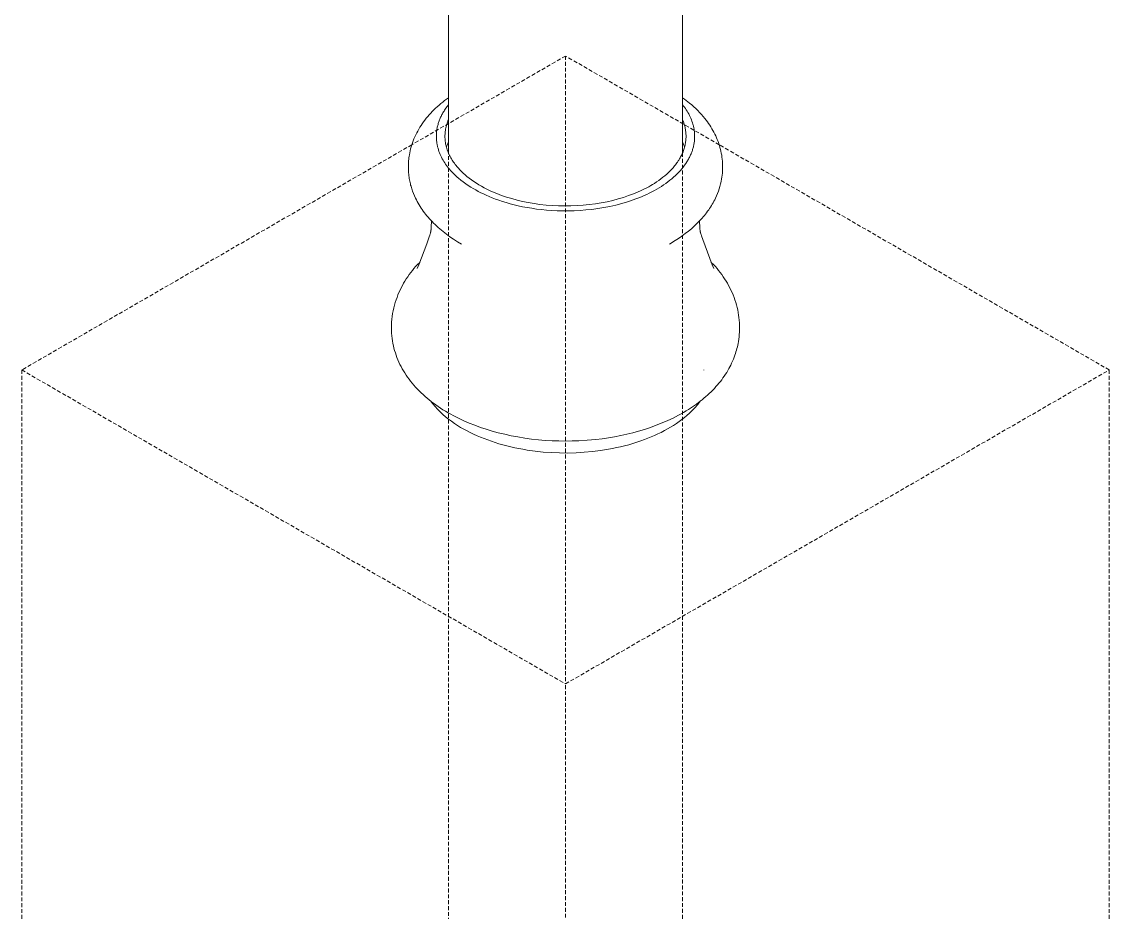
# Model space of a CAD drawing. Header units: millimetres. Extents: x -124 to 15640, y 659 to 4121.
# Drawn here: x 15286.4 to 15639.9, y 2265.9 to 2555.3 of the extents above; entities that cross this region are included whole.
import ezdxf

# ---------------------------------------------------------------- set-up
doc = ezdxf.new("R2010")
doc.units = ezdxf.units.MM
doc.linetypes.add('HIDDEN', pattern=[1.905, 1.27, -0.635])
doc.layers.add('ZANO_R', color=7, linetype='Continuous', lineweight=0)
doc.layers.add('ZANO_R_przerywana', color=7, linetype='HIDDEN', lineweight=0)

msp = doc.modelspace()

# ---------------------------------------------------------------- linework, layer by layer
at = {"layer": 'ZANO_R'}
for p, q in [((15425.1, 2512.68), (15425.1, 2743)), ((15501.2, 2743), (15501.2, 2512.68)), ((15421.47, 2527.73), (15422.05, 2528.24)), ((15422.05, 2528.24), (15422.64, 2528.73)), ((15422.64, 2528.73), (15423.24, 2529.22)), ((15423.24, 2529.22), (15423.85, 2529.7)), ((15423.85, 2529.7), (15424.47, 2530.16)), ((15424.47, 2530.16), (15425.1, 2530.61)), ((15424.65, 2527.77), (15425.1, 2528.34)), ((15501.2, 2530.61), (15501.79, 2530.19)), ((15501.2, 2528.34), (15501.51, 2527.94)), ((15501.51, 2527.94), (15501.82, 2527.53)), ((15501.79, 2530.19), (15502.36, 2529.76)), ((15502.36, 2529.76), (15502.93, 2529.32)), ((15502.93, 2529.32), (15503.48, 2528.88)), ((15503.48, 2528.88), (15504.17, 2528.3)), ((15504.17, 2528.3), (15504.84, 2527.71)), ((15417.89, 2523.96), (15418.36, 2524.53)), ((15418.36, 2524.53), (15418.84, 2525.08)), ((15418.84, 2525.08), (15419.33, 2525.62)), ((15419.33, 2525.62), (15419.83, 2526.15)), ((15419.83, 2526.15), (15420.35, 2526.67)), ((15420.35, 2526.67), (15420.91, 2527.2)), ((15420.91, 2527.2), (15421.47, 2527.73)), ((15422.56, 2524.29), (15422.69, 2524.58)), ((15422.69, 2524.58), (15422.84, 2524.87)), ((15422.84, 2524.87), (15422.99, 2525.17)), ((15422.99, 2525.17), (15423.15, 2525.46)), ((15423.15, 2525.46), (15423.31, 2525.75)), ((15423.31, 2525.75), (15423.48, 2526.04)), ((15423.48, 2526.04), (15423.66, 2526.33)), ((15423.66, 2526.33), (15423.84, 2526.62)), ((15423.84, 2526.62), (15424.04, 2526.91)), ((15424.04, 2526.91), (15424.24, 2527.2)), ((15424.24, 2527.2), (15424.65, 2527.77)), ((15501.82, 2527.53), (15502.12, 2527.12)), ((15502.12, 2527.12), (15502.41, 2526.69)), ((15502.41, 2526.69), (15502.68, 2526.26)), ((15502.68, 2526.26), (15502.95, 2525.82)), ((15502.95, 2525.82), (15503.2, 2525.37)), ((15503.2, 2525.37), (15503.44, 2524.92)), ((15503.44, 2524.92), (15503.67, 2524.45)), ((15503.67, 2524.45), (15503.88, 2523.98)), ((15504.84, 2527.71), (15505.49, 2527.11)), ((15505.49, 2527.11), (15506.12, 2526.5)), ((15506.12, 2526.5), (15506.73, 2525.87)), ((15506.73, 2525.87), (15507.32, 2525.23)), ((15507.32, 2525.23), (15507.89, 2524.58)), ((15507.89, 2524.58), (15508.44, 2523.92)), ((15415.45, 2520.42), (15415.81, 2521.03)), ((15415.81, 2521.03), (15416.19, 2521.62)), ((15416.19, 2521.62), (15416.58, 2522.21)), ((15416.58, 2522.21), (15417, 2522.8)), ((15417, 2522.8), (15417.44, 2523.39)), ((15417.44, 2523.39), (15417.89, 2523.96)), ((15421.42, 2520.8), (15421.48, 2521.09)), ((15421.48, 2521.09), (15421.55, 2521.38)), ((15421.55, 2521.38), (15421.62, 2521.67)), ((15421.62, 2521.67), (15421.7, 2521.96)), ((15421.7, 2521.96), (15421.78, 2522.25)), ((15421.78, 2522.25), (15421.87, 2522.54)), ((15421.87, 2522.54), (15421.97, 2522.83)), ((15421.97, 2522.83), (15422.07, 2523.12)), ((15422.07, 2523.12), (15422.18, 2523.41)), ((15422.18, 2523.41), (15422.3, 2523.71)), ((15422.3, 2523.71), (15422.42, 2524)), ((15422.42, 2524), (15422.56, 2524.29)), ((15424.25, 2520.81), (15424.34, 2521.2)), ((15424.34, 2521.2), (15424.44, 2521.59)), ((15424.44, 2521.59), (15424.55, 2521.97)), ((15424.55, 2521.97), (15424.67, 2522.35)), ((15424.67, 2522.35), (15424.8, 2522.73)), ((15424.8, 2522.73), (15424.94, 2523.11)), ((15424.94, 2523.11), (15425.1, 2523.49)), ((15501.2, 2523.49), (15501.34, 2523.14)), ((15501.34, 2523.14), (15501.48, 2522.79)), ((15501.48, 2522.79), (15501.6, 2522.43)), ((15501.6, 2522.43), (15501.72, 2522.08)), ((15501.72, 2522.08), (15501.82, 2521.72)), ((15501.82, 2521.72), (15501.92, 2521.37)), ((15501.92, 2521.37), (15502, 2521.01)), ((15502, 2521.01), (15502.08, 2520.65)), ((15503.88, 2523.98), (15504.08, 2523.5)), ((15504.08, 2523.5), (15504.26, 2523.01)), ((15504.26, 2523.01), (15504.43, 2522.52)), ((15504.43, 2522.52), (15504.58, 2522.02)), ((15504.58, 2522.02), (15504.65, 2521.77)), ((15504.65, 2521.77), (15504.72, 2521.51)), ((15504.72, 2521.51), (15504.78, 2521.26)), ((15504.78, 2521.26), (15504.84, 2521)), ((15504.84, 2521), (15504.89, 2520.74)), ((15508.44, 2523.92), (15508.86, 2523.38)), ((15508.86, 2523.38), (15509.28, 2522.82)), ((15509.28, 2522.82), (15509.68, 2522.26)), ((15509.68, 2522.26), (15510.07, 2521.68)), ((15510.07, 2521.68), (15510.42, 2521.14)), ((15510.42, 2521.14), (15510.76, 2520.58)), ((15413.89, 2517.26), (15414.16, 2517.91)), ((15414.16, 2517.91), (15414.46, 2518.55)), ((15414.46, 2518.55), (15414.77, 2519.18)), ((15414.77, 2519.18), (15415.1, 2519.81)), ((15415.1, 2519.81), (15415.45, 2520.42)), ((15421.16, 2518.52), (15421.18, 2518.8)), ((15421.16, 2518.24), (15421.16, 2518.52)), ((15421.16, 2517.96), (15421.16, 2518.24)), ((15421.16, 2517.69), (15421.16, 2517.96)), ((15421.17, 2517.41), (15421.16, 2517.69)), ((15421.19, 2517.14), (15421.17, 2517.41)), ((15421.18, 2518.8), (15421.19, 2519.08)), ((15421.19, 2519.08), (15421.22, 2519.37)), ((15421.22, 2519.37), (15421.24, 2519.65)), ((15421.24, 2519.65), (15421.28, 2519.94)), ((15421.28, 2519.94), (15421.32, 2520.22)), ((15421.32, 2520.22), (15421.37, 2520.51)), ((15421.37, 2520.51), (15421.42, 2520.8)), ((15423.96, 2518.07), (15423.97, 2518.46)), ((15423.97, 2517.67), (15423.96, 2518.07)), ((15423.97, 2518.46), (15423.99, 2518.85)), ((15423.99, 2517.28), (15423.97, 2517.67)), ((15423.99, 2518.85), (15424.02, 2519.25)), ((15424.02, 2519.25), (15424.06, 2519.64)), ((15424.06, 2519.64), (15424.11, 2520.03)), ((15424.11, 2520.03), (15424.17, 2520.42)), ((15424.17, 2520.42), (15424.25, 2520.81)), ((15502.08, 2520.65), (15502.15, 2520.29)), ((15502.15, 2520.29), (15502.2, 2519.93)), ((15502.2, 2519.93), (15502.25, 2519.57)), ((15502.25, 2519.57), (15502.28, 2519.2)), ((15502.28, 2519.2), (15502.31, 2518.84)), ((15502.31, 2517.39), (15502.29, 2517.03)), ((15502.31, 2518.84), (15502.33, 2518.48)), ((15502.33, 2517.75), (15502.31, 2517.39)), ((15502.33, 2518.48), (15502.33, 2518.12)), ((15502.33, 2518.12), (15502.33, 2517.75)), ((15504.89, 2520.74), (15504.94, 2520.48)), ((15504.94, 2520.48), (15504.98, 2520.21)), ((15504.98, 2520.21), (15505.02, 2519.95)), ((15505.02, 2519.95), (15505.05, 2519.68)), ((15505.05, 2519.68), (15505.08, 2519.42)), ((15505.08, 2519.42), (15505.1, 2519.15)), ((15505.1, 2519.15), (15505.12, 2518.88)), ((15505.13, 2517.51), (15505.11, 2517.23)), ((15505.12, 2518.88), (15505.13, 2518.6)), ((15505.13, 2518.6), (15505.14, 2518.33)), ((15505.14, 2517.78), (15505.13, 2517.51)), ((15505.14, 2518.33), (15505.14, 2518.06)), ((15505.14, 2518.06), (15505.14, 2517.78)), ((15510.76, 2520.58), (15511.08, 2520.02)), ((15511.08, 2520.02), (15511.39, 2519.45)), ((15511.39, 2519.45), (15511.69, 2518.85)), ((15511.69, 2518.85), (15511.98, 2518.25)), ((15511.98, 2518.25), (15512.25, 2517.64)), ((15512.25, 2517.64), (15512.51, 2517.02)), ((15412.65, 2513.39), (15412.81, 2514.03)), ((15412.81, 2514.03), (15412.98, 2514.66)), ((15412.98, 2514.66), (15413.18, 2515.32)), ((15413.18, 2515.32), (15413.4, 2515.98)), ((15413.4, 2515.98), (15413.63, 2516.62)), ((15413.63, 2516.62), (15413.89, 2517.26)), ((15421.21, 2516.86), (15421.19, 2517.14)), ((15421.24, 2516.59), (15421.21, 2516.86)), ((15421.27, 2516.32), (15421.24, 2516.59)), ((15421.31, 2516.05), (15421.27, 2516.32)), ((15421.35, 2515.78), (15421.31, 2516.05)), ((15421.39, 2515.52), (15421.35, 2515.78)), ((15421.44, 2515.25), (15421.39, 2515.52)), ((15421.5, 2514.99), (15421.44, 2515.25)), ((15421.56, 2514.73), (15421.5, 2514.99)), ((15421.63, 2514.47), (15421.56, 2514.73)), ((15421.7, 2514.21), (15421.63, 2514.47)), ((15421.85, 2513.7), (15421.7, 2514.21)), ((15424.02, 2516.88), (15423.99, 2517.28)), ((15424.06, 2516.49), (15424.02, 2516.88)), ((15424.12, 2516.1), (15424.06, 2516.49)), ((15424.18, 2515.7), (15424.12, 2516.1)), ((15424.26, 2515.31), (15424.18, 2515.7)), ((15424.35, 2514.92), (15424.26, 2515.31)), ((15424.45, 2514.53), (15424.35, 2514.92)), ((15424.56, 2514.15), (15424.45, 2514.53)), ((15424.59, 2514.98), (15424.46, 2514.52)), ((15424.69, 2513.76), (15424.56, 2514.15)), ((15424.75, 2515.45), (15424.59, 2514.98)), ((15424.92, 2515.9), (15424.75, 2515.45)), ((15425.1, 2516.35), (15424.92, 2515.9)), ((15501.38, 2515.9), (15501.2, 2516.35)), ((15501.55, 2515.45), (15501.38, 2515.9)), ((15501.63, 2513.81), (15501.51, 2513.46)), ((15501.7, 2514.98), (15501.55, 2515.45)), ((15501.74, 2514.16), (15501.63, 2513.81)), ((15501.84, 2514.52), (15501.7, 2514.98)), ((15501.84, 2514.52), (15501.74, 2514.16)), ((15501.94, 2514.87), (15501.84, 2514.52)), ((15502.02, 2515.23), (15501.94, 2514.87)), ((15502.09, 2515.59), (15502.02, 2515.23)), ((15502.16, 2515.95), (15502.09, 2515.59)), ((15502.21, 2516.31), (15502.16, 2515.95)), ((15502.26, 2516.67), (15502.21, 2516.31)), ((15502.29, 2517.03), (15502.26, 2516.67)), ((15504.49, 2513.83), (15504.4, 2513.54)), ((15504.57, 2514.12), (15504.49, 2513.83)), ((15504.65, 2514.4), (15504.57, 2514.12)), ((15504.73, 2514.69), (15504.65, 2514.4)), ((15504.79, 2514.98), (15504.73, 2514.69)), ((15504.85, 2515.26), (15504.79, 2514.98)), ((15504.91, 2515.54), (15504.85, 2515.26)), ((15504.96, 2515.83), (15504.91, 2515.54)), ((15505, 2516.11), (15504.96, 2515.83)), ((15505.04, 2516.39), (15505, 2516.11)), ((15505.07, 2516.67), (15505.04, 2516.39)), ((15505.09, 2516.95), (15505.07, 2516.67)), ((15505.11, 2517.23), (15505.09, 2516.95)), ((15512.51, 2517.02), (15512.75, 2516.39)), ((15512.75, 2516.39), (15512.97, 2515.76)), ((15512.97, 2515.76), (15513.18, 2515.13)), ((15513.18, 2515.13), (15513.37, 2514.48)), ((15513.37, 2514.48), (15513.53, 2513.86)), ((15513.53, 2513.86), (15513.68, 2513.23)), ((15412.15, 2510.15), (15412.19, 2510.63)), ((15412.19, 2510.63), (15412.25, 2511.12)), ((15412.25, 2511.12), (15412.32, 2511.61)), ((15412.32, 2511.61), (15412.4, 2512.09)), ((15412.4, 2512.09), (15412.52, 2512.74)), ((15412.52, 2512.74), (15412.65, 2513.39)), ((15422.02, 2513.2), (15421.85, 2513.7)), ((15422.2, 2512.71), (15422.02, 2513.2)), ((15422.4, 2512.22), (15422.2, 2512.71)), ((15422.62, 2511.74), (15422.4, 2512.22)), ((15422.85, 2511.27), (15422.62, 2511.74)), ((15423.09, 2510.81), (15422.85, 2511.27)), ((15423.35, 2510.35), (15423.09, 2510.81)), ((15423.62, 2509.91), (15423.35, 2510.35)), ((15424.82, 2513.38), (15424.69, 2513.76)), ((15424.97, 2513), (15424.82, 2513.38)), ((15425.13, 2512.62), (15424.97, 2513)), ((15425.3, 2512.24), (15425.13, 2512.62)), ((15425.48, 2511.86), (15425.3, 2512.24)), ((15425.67, 2511.49), (15425.48, 2511.86)), ((15425.87, 2511.12), (15425.67, 2511.49)), ((15426.08, 2510.75), (15425.87, 2511.12)), ((15426.3, 2510.39), (15426.08, 2510.75)), ((15426.53, 2510.03), (15426.3, 2510.39)), ((15500, 2510.4), (15499.8, 2510.08)), ((15500.21, 2510.73), (15500, 2510.4)), ((15500.4, 2511.07), (15500.21, 2510.73)), ((15500.58, 2511.4), (15500.4, 2511.07)), ((15500.76, 2511.74), (15500.58, 2511.4)), ((15500.93, 2512.08), (15500.76, 2511.74)), ((15501.08, 2512.42), (15500.93, 2512.08)), ((15501.23, 2512.77), (15501.08, 2512.42)), ((15501.37, 2513.11), (15501.23, 2512.77)), ((15501.51, 2513.46), (15501.37, 2513.11)), ((15502.96, 2510.38), (15502.79, 2510.09)), ((15503.13, 2510.67), (15502.96, 2510.38)), ((15503.28, 2510.95), (15503.13, 2510.67)), ((15503.43, 2511.24), (15503.28, 2510.95)), ((15503.58, 2511.53), (15503.43, 2511.24)), ((15503.71, 2511.82), (15503.58, 2511.53)), ((15503.84, 2512.11), (15503.71, 2511.82)), ((15503.97, 2512.39), (15503.84, 2512.11)), ((15504.08, 2512.68), (15503.97, 2512.39)), ((15504.19, 2512.97), (15504.08, 2512.68)), ((15504.3, 2513.26), (15504.19, 2512.97)), ((15504.4, 2513.54), (15504.3, 2513.26)), ((15513.68, 2513.23), (15513.81, 2512.6)), ((15513.81, 2512.6), (15513.92, 2511.97)), ((15513.92, 2511.97), (15514.02, 2511.33)), ((15514.02, 2511.33), (15514.1, 2510.69)), ((15514.1, 2510.69), (15514.16, 2510.05)), ((15412.06, 2508.2), (15412.07, 2508.69)), ((15412.07, 2507.71), (15412.06, 2508.2)), ((15412.07, 2508.69), (15412.08, 2509.17)), ((15412.08, 2507.23), (15412.07, 2507.71)), ((15412.08, 2509.17), (15412.11, 2509.66)), ((15412.1, 2506.75), (15412.08, 2507.23)), ((15412.14, 2506.26), (15412.1, 2506.75)), ((15412.11, 2509.66), (15412.15, 2510.15)), ((15423.9, 2509.47), (15423.62, 2509.91)), ((15424.19, 2509.04), (15423.9, 2509.47)), ((15424.49, 2508.62), (15424.19, 2509.04)), ((15424.81, 2508.2), (15424.49, 2508.62)), ((15425.13, 2507.8), (15424.81, 2508.2)), ((15425.46, 2507.4), (15425.13, 2507.8)), ((15425.79, 2507.01), (15425.46, 2507.4)), ((15426.14, 2506.63), (15425.79, 2507.01)), ((15426.78, 2509.67), (15426.53, 2510.03)), ((15427.03, 2509.32), (15426.78, 2509.67)), ((15427.29, 2508.97), (15427.03, 2509.32)), ((15427.56, 2508.62), (15427.29, 2508.97)), ((15427.84, 2508.28), (15427.56, 2508.62)), ((15428.13, 2507.94), (15427.84, 2508.28)), ((15428.43, 2507.6), (15428.13, 2507.94)), ((15428.73, 2507.27), (15428.43, 2507.6)), ((15429.05, 2506.95), (15428.73, 2507.27)), ((15429.37, 2506.62), (15429.05, 2506.95)), ((15497.29, 2506.98), (15496.71, 2506.41)), ((15497.57, 2507.28), (15497.29, 2506.98)), ((15497.85, 2507.57), (15497.57, 2507.28)), ((15498.11, 2507.88), (15497.85, 2507.57)), ((15498.38, 2508.18), (15498.11, 2507.88)), ((15498.63, 2508.49), (15498.38, 2508.18)), ((15498.88, 2508.8), (15498.63, 2508.49)), ((15499.12, 2509.11), (15498.88, 2508.8)), ((15499.35, 2509.43), (15499.12, 2509.11)), ((15499.58, 2509.75), (15499.35, 2509.43)), ((15499.8, 2510.08), (15499.58, 2509.75)), ((15500.49, 2506.99), (15499.98, 2506.44)), ((15500.97, 2507.55), (15500.49, 2506.99)), ((15501.42, 2508.11), (15500.97, 2507.55)), ((15501.84, 2508.67), (15501.42, 2508.11)), ((15502.24, 2509.24), (15501.84, 2508.67)), ((15502.62, 2509.81), (15502.24, 2509.24)), ((15502.79, 2510.09), (15502.62, 2509.81)), ((15514.2, 2506.81), (15514.15, 2506.16)), ((15514.16, 2510.05), (15514.2, 2509.41)), ((15514.2, 2509.41), (15514.23, 2508.76)), ((15514.23, 2507.46), (15514.2, 2506.81)), ((15514.23, 2508.76), (15514.24, 2508.11)), ((15514.24, 2508.11), (15514.23, 2507.46)), ((15412.18, 2505.78), (15412.14, 2506.26)), ((15412.23, 2505.3), (15412.18, 2505.78)), ((15412.3, 2504.82), (15412.23, 2505.3)), ((15412.37, 2504.34), (15412.3, 2504.82)), ((15412.45, 2503.92), (15412.37, 2504.34)), ((15412.53, 2503.5), (15412.45, 2503.92)), ((15412.62, 2503.09), (15412.53, 2503.5)), ((15426.49, 2506.26), (15426.14, 2506.63)), ((15426.85, 2505.9), (15426.49, 2506.26)), ((15427.22, 2505.54), (15426.85, 2505.9)), ((15427.59, 2505.19), (15427.22, 2505.54)), ((15427.96, 2504.85), (15427.59, 2505.19)), ((15428.35, 2504.52), (15427.96, 2504.85)), ((15429.12, 2503.88), (15428.35, 2504.52)), ((15429.91, 2503.27), (15429.12, 2503.88)), ((15429.7, 2506.31), (15429.37, 2506.62)), ((15430.03, 2505.99), (15429.7, 2506.31)), ((15430.71, 2502.69), (15429.91, 2503.27)), ((15430.38, 2505.68), (15430.03, 2505.99)), ((15431.09, 2505.08), (15430.38, 2505.68)), ((15431.83, 2504.49), (15431.09, 2505.08)), ((15432.59, 2503.93), (15431.83, 2504.49)), ((15433.37, 2503.38), (15432.59, 2503.93)), ((15434.17, 2502.86), (15433.37, 2503.38)), ((15492.76, 2503.27), (15492.05, 2502.81)), ((15493.47, 2503.75), (15492.76, 2503.27)), ((15494.15, 2504.25), (15493.47, 2503.75)), ((15494.82, 2504.77), (15494.15, 2504.25)), ((15495.47, 2505.3), (15494.82, 2504.77)), ((15496.1, 2505.84), (15495.47, 2505.3)), ((15496.42, 2503.29), (15495.74, 2502.8)), ((15496.71, 2506.41), (15496.1, 2505.84)), ((15497.07, 2503.8), (15496.42, 2503.29)), ((15497.71, 2504.31), (15497.07, 2503.8)), ((15498.31, 2504.83), (15497.71, 2504.31)), ((15498.89, 2505.36), (15498.31, 2504.83)), ((15499.45, 2505.9), (15498.89, 2505.36)), ((15499.98, 2506.44), (15499.45, 2505.9)), ((15513.75, 2503.42), (15513.57, 2502.61)), ((15513.91, 2504.23), (15513.75, 2503.42)), ((15514.01, 2504.87), (15513.91, 2504.23)), ((15514.09, 2505.51), (15514.01, 2504.87)), ((15514.15, 2506.16), (15514.09, 2505.51)), ((15412.71, 2502.67), (15412.62, 2503.09)), ((15412.81, 2502.26), (15412.71, 2502.67)), ((15412.92, 2501.86), (15412.81, 2502.26)), ((15413.04, 2501.45), (15412.92, 2501.86)), ((15413.16, 2501.05), (15413.04, 2501.45)), ((15413.29, 2500.66), (15413.16, 2501.05)), ((15413.43, 2500.26), (15413.29, 2500.66)), ((15413.72, 2499.48), (15413.43, 2500.26)), ((15431.52, 2502.14), (15430.71, 2502.69)), ((15432.33, 2501.62), (15431.52, 2502.14)), ((15433.15, 2501.12), (15432.33, 2501.62)), ((15433.97, 2500.65), (15433.15, 2501.12)), ((15434.79, 2500.21), (15433.97, 2500.65)), ((15434.99, 2502.35), (15434.17, 2502.86)), ((15435.62, 2499.78), (15434.79, 2500.21)), ((15435.83, 2501.87), (15434.99, 2502.35)), ((15436.49, 2499.36), (15435.62, 2499.78)), ((15436.69, 2501.4), (15435.83, 2501.87)), ((15437.33, 2501.07), (15436.69, 2501.4)), ((15438, 2500.74), (15437.33, 2501.07)), ((15438.69, 2500.41), (15438, 2500.74)), ((15439.39, 2500.1), (15438.69, 2500.41)), ((15440.85, 2499.48), (15439.39, 2500.1)), ((15486, 2499.71), (15485.24, 2499.4)), ((15486.75, 2500.03), (15486, 2499.71)), ((15487.48, 2500.35), (15486.75, 2500.03)), ((15488.19, 2500.69), (15487.48, 2500.35)), ((15488.88, 2501.02), (15488.19, 2500.69)), ((15489.55, 2501.37), (15488.88, 2501.02)), ((15490.21, 2501.72), (15489.55, 2501.37)), ((15490.4, 2499.64), (15489.56, 2499.24)), ((15490.84, 2502.08), (15490.21, 2501.72)), ((15491.22, 2500.06), (15490.4, 2499.64)), ((15491.45, 2502.44), (15490.84, 2502.08)), ((15492.03, 2500.48), (15491.22, 2500.06)), ((15492.05, 2502.81), (15491.45, 2502.44)), ((15492.81, 2500.92), (15492.03, 2500.48)), ((15493.57, 2501.38), (15492.81, 2500.92)), ((15494.32, 2501.84), (15493.57, 2501.38)), ((15495.04, 2502.31), (15494.32, 2501.84)), ((15495.74, 2502.8), (15495.04, 2502.31)), ((15512.86, 2500.24), (15512.57, 2499.47)), ((15513.13, 2501.02), (15512.86, 2500.24)), ((15513.36, 2501.82), (15513.13, 2501.02)), ((15513.57, 2502.61), (15513.36, 2501.82)), ((15414.04, 2498.72), (15413.72, 2499.48)), ((15414.39, 2497.96), (15414.04, 2498.72)), ((15414.66, 2497.41), (15414.39, 2497.96)), ((15414.94, 2496.88), (15414.66, 2497.41)), ((15415.24, 2496.34), (15414.94, 2496.88)), ((15415.54, 2495.82), (15415.24, 2496.34)), ((15437.4, 2498.93), (15436.49, 2499.36)), ((15438.36, 2498.52), (15437.4, 2498.93)), ((15439.36, 2498.11), (15438.36, 2498.52)), ((15440.41, 2497.7), (15439.36, 2498.11)), ((15441.51, 2497.31), (15440.41, 2497.7)), ((15442.39, 2498.9), (15440.85, 2499.48)), ((15442.66, 2496.92), (15441.51, 2497.31)), ((15443.99, 2498.35), (15442.39, 2498.9)), ((15443.86, 2496.55), (15442.66, 2496.92)), ((15445.11, 2496.19), (15443.86, 2496.55)), ((15445.66, 2497.84), (15443.99, 2498.35)), ((15446.42, 2495.85), (15445.11, 2496.19)), ((15447.39, 2497.37), (15445.66, 2497.84)), ((15449.18, 2496.95), (15447.39, 2497.37)), ((15451.02, 2496.57), (15449.18, 2496.95)), ((15452.92, 2496.25), (15451.02, 2496.57)), ((15454.85, 2495.98), (15452.92, 2496.25)), ((15472.86, 2496.17), (15470.89, 2495.91)), ((15474.78, 2496.48), (15472.86, 2496.17)), ((15476.66, 2496.85), (15474.78, 2496.48)), ((15478.5, 2497.27), (15476.66, 2496.85)), ((15480.28, 2497.74), (15478.5, 2497.27)), ((15481.42, 2496.26), (15479.5, 2495.76)), ((15482, 2498.25), (15480.28, 2497.74)), ((15483.3, 2496.82), (15481.42, 2496.26)), ((15483.65, 2498.81), (15482, 2498.25)), ((15484.23, 2497.12), (15483.3, 2496.82)), ((15485.24, 2499.4), (15483.65, 2498.81)), ((15485.15, 2497.44), (15484.23, 2497.12)), ((15486.06, 2497.77), (15485.15, 2497.44)), ((15486.96, 2498.12), (15486.06, 2497.77)), ((15487.84, 2498.48), (15486.96, 2498.12)), ((15488.71, 2498.85), (15487.84, 2498.48)), ((15489.56, 2499.24), (15488.71, 2498.85)), ((15511.16, 2496.51), (15510.88, 2496.04)), ((15511.42, 2496.99), (15511.16, 2496.51)), ((15511.67, 2497.47), (15511.42, 2496.99)), ((15511.91, 2497.96), (15511.67, 2497.47)), ((15512.25, 2498.71), (15511.91, 2497.96)), ((15512.57, 2499.47), (15512.25, 2498.71)), ((15415.86, 2495.3), (15415.54, 2495.82)), ((15416.19, 2494.79), (15415.86, 2495.3)), ((15416.54, 2494.28), (15416.19, 2494.79)), ((15416.89, 2493.79), (15416.54, 2494.28)), ((15417.27, 2493.27), (15416.89, 2493.79)), ((15417.67, 2492.76), (15417.27, 2493.27)), ((15418.07, 2492.27), (15417.67, 2492.76)), ((15447.78, 2495.53), (15446.42, 2495.85)), ((15449.19, 2495.22), (15447.78, 2495.53)), ((15450.65, 2494.94), (15449.19, 2495.22)), ((15452.16, 2494.69), (15450.65, 2494.94)), ((15453.73, 2494.46), (15452.16, 2494.69)), ((15455.35, 2494.26), (15453.73, 2494.46)), ((15456.81, 2495.76), (15454.85, 2495.98)), ((15457.01, 2494.1), (15455.35, 2494.26)), ((15458.81, 2495.6), (15456.81, 2495.76)), ((15458.73, 2493.98), (15457.01, 2494.1)), ((15460.48, 2493.89), (15458.73, 2493.98)), ((15460.82, 2495.5), (15458.81, 2495.6)), ((15462.28, 2493.85), (15460.48, 2493.89)), ((15462.84, 2495.46), (15460.82, 2495.5)), ((15464.11, 2493.85), (15462.28, 2493.85)), ((15464.87, 2495.48), (15462.84, 2495.46)), ((15465.98, 2493.9), (15464.11, 2493.85)), ((15466.89, 2495.57), (15464.87, 2495.48)), ((15467.88, 2494), (15465.98, 2493.9)), ((15468.9, 2495.71), (15466.89, 2495.57)), ((15469.8, 2494.15), (15467.88, 2494)), ((15470.89, 2495.91), (15468.9, 2495.71)), ((15471.73, 2494.35), (15469.8, 2494.15)), ((15473.68, 2494.62), (15471.73, 2494.35)), ((15475.62, 2494.94), (15473.68, 2494.62)), ((15477.57, 2495.32), (15475.62, 2494.94)), ((15479.5, 2495.76), (15477.57, 2495.32)), ((15508.65, 2492.79), (15508.29, 2492.34)), ((15509.01, 2493.25), (15508.65, 2492.79)), ((15509.36, 2493.72), (15509.01, 2493.25)), ((15509.7, 2494.19), (15509.36, 2493.72)), ((15510.01, 2494.64), (15509.7, 2494.19)), ((15510.31, 2495.1), (15510.01, 2494.64)), ((15510.6, 2495.57), (15510.31, 2495.1)), ((15510.88, 2496.04), (15510.6, 2495.57)), ((15418.49, 2491.78), (15418.07, 2492.27)), ((15418.91, 2491.3), (15418.49, 2491.78)), ((15419.34, 2490.82), (15418.91, 2491.3)), ((15419.79, 2490.36), (15419.34, 2490.82)), ((15419.51, 2488.68), (15419.63, 2490.52)), ((15420.24, 2489.9), (15419.79, 2490.36)), ((15420.73, 2489.42), (15420.24, 2489.9)), ((15421.23, 2488.95), (15420.73, 2489.42)), ((15505.88, 2489.72), (15504.98, 2488.87)), ((15506.31, 2490.16), (15505.88, 2489.72)), ((15506.74, 2490.6), (15506.31, 2490.16)), ((15506.67, 2490.52), (15506.8, 2488.46)), ((15507.14, 2491.02), (15506.74, 2490.6)), ((15507.53, 2491.45), (15507.14, 2491.02)), ((15507.91, 2491.89), (15507.53, 2491.45)), ((15508.29, 2492.34), (15507.91, 2491.89)), ((15418.86, 2485.44), (15419.03, 2485.96)), ((15419.03, 2485.96), (15419.15, 2486.36)), ((15419.15, 2486.36), (15419.23, 2486.66)), ((15419.23, 2486.66), (15419.29, 2486.9)), ((15419.29, 2486.9), (15419.33, 2487.07)), ((15419.33, 2487.07), (15419.37, 2487.25)), ((15419.37, 2487.25), (15419.39, 2487.39)), ((15419.39, 2487.39), (15419.41, 2487.55)), ((15419.41, 2487.55), (15419.43, 2487.75)), ((15419.43, 2487.75), (15419.46, 2487.99)), ((15419.46, 2487.99), (15419.51, 2488.68)), ((15421.74, 2488.49), (15421.23, 2488.95)), ((15422.26, 2488.04), (15421.74, 2488.49)), ((15423.33, 2487.16), (15422.26, 2488.04)), ((15424.42, 2486.32), (15423.33, 2487.16)), ((15425.59, 2485.47), (15424.42, 2486.32)), ((15501, 2485.68), (15499.88, 2484.91)), ((15502.07, 2486.46), (15501, 2485.68)), ((15503.11, 2487.27), (15502.07, 2486.46)), ((15504.06, 2488.06), (15503.11, 2487.27)), ((15504.98, 2488.87), (15504.06, 2488.06)), ((15506.8, 2488.46), (15506.86, 2487.82)), ((15506.86, 2487.82), (15506.88, 2487.6)), ((15506.88, 2487.6), (15506.9, 2487.43)), ((15506.9, 2487.43), (15506.93, 2487.29)), ((15506.93, 2487.29), (15506.95, 2487.16)), ((15506.95, 2487.16), (15506.97, 2487.03)), ((15506.97, 2487.03), (15507, 2486.9)), ((15507, 2486.9), (15507.05, 2486.7)), ((15507.05, 2486.7), (15507.12, 2486.45)), ((15507.12, 2486.45), (15507.22, 2486.13)), ((15507.22, 2486.13), (15507.35, 2485.73)), ((15507.35, 2485.73), (15507.75, 2484.54)), ((15415.42, 2476.32), (15418.02, 2483.11)), ((15418.02, 2483.11), (15418.86, 2485.44)), ((15426.79, 2484.66), (15425.59, 2485.47)), ((15428.08, 2483.85), (15426.79, 2484.66)), ((15429.33, 2483.09), (15428.08, 2483.85)), ((15429.35, 2483.08), (15429.33, 2483.09)), ((15429.35, 2483.08), (15429.35, 2483.08)), ((15429.35, 2483.08), (15429.35, 2483.08)), ((15429.35, 2483.08), (15429.35, 2483.08)), ((15498.79, 2484.2), (15496.94, 2483.08)), ((15499.88, 2484.91), (15498.79, 2484.2)), ((15507.75, 2484.54), (15510.87, 2476.32)), ((15413.36, 2474.46), (15413.89, 2475.1)), ((15413.89, 2475.1), (15414.43, 2475.73)), ((15414.43, 2475.73), (15415.08, 2476.44)), ((15414.94, 2475.1), (15415.42, 2476.32)), ((15415.08, 2476.44), (15415.74, 2477.13)), ((15510.56, 2477.13), (15511.22, 2476.44)), ((15510.87, 2476.32), (15511.36, 2475.1)), ((15511.22, 2476.44), (15511.87, 2475.73)), ((15511.87, 2475.73), (15512.41, 2475.1)), ((15512.41, 2475.1), (15512.94, 2474.46)), ((15410.96, 2471.06), (15411.4, 2471.77)), ((15411.4, 2471.77), (15411.87, 2472.46)), ((15411.87, 2472.46), (15412.35, 2473.14)), ((15412.35, 2473.14), (15412.84, 2473.81)), ((15412.84, 2473.81), (15413.36, 2474.46)), ((15512.94, 2474.46), (15513.45, 2473.81)), ((15513.45, 2473.81), (15513.95, 2473.14)), ((15513.95, 2473.14), (15514.43, 2472.46)), ((15514.43, 2472.46), (15514.89, 2471.77)), ((15514.89, 2471.77), (15515.34, 2471.06)), ((15409.01, 2467.33), (15409.36, 2468.1)), ((15409.36, 2468.1), (15409.73, 2468.86)), ((15409.73, 2468.86), (15410.12, 2469.61)), ((15410.12, 2469.61), (15410.53, 2470.34)), ((15410.53, 2470.34), (15410.96, 2471.06)), ((15515.34, 2471.06), (15515.77, 2470.34)), ((15515.77, 2470.34), (15516.18, 2469.61)), ((15516.18, 2469.61), (15516.57, 2468.86)), ((15516.57, 2468.86), (15516.94, 2468.1)), ((15516.94, 2468.1), (15517.29, 2467.33)), ((15407.81, 2464.11), (15408.08, 2464.94)), ((15408.08, 2464.94), (15408.37, 2465.75)), ((15408.37, 2465.75), (15408.68, 2466.55)), ((15408.68, 2466.55), (15409.01, 2467.33)), ((15517.29, 2467.33), (15517.62, 2466.55)), ((15517.62, 2466.55), (15517.93, 2465.75)), ((15517.93, 2465.75), (15518.22, 2464.94)), ((15518.22, 2464.94), (15518.48, 2464.11)), ((15406.95, 2460.46), (15407.12, 2461.38)), ((15407.12, 2461.38), (15407.32, 2462.3)), ((15407.32, 2462.3), (15407.55, 2463.21)), ((15407.55, 2463.21), (15407.81, 2464.11)), ((15518.48, 2464.11), (15518.72, 2463.29)), ((15518.72, 2463.29), (15518.94, 2462.46)), ((15518.94, 2462.46), (15519.13, 2461.64)), ((15519.13, 2461.64), (15519.29, 2460.81)), ((15519.29, 2460.81), (15519.43, 2459.98)), ((15406.57, 2456.81), (15406.62, 2457.72)), ((15406.62, 2457.72), (15406.7, 2458.63)), ((15406.7, 2458.63), (15406.81, 2459.55)), ((15406.81, 2459.55), (15406.95, 2460.46)), ((15519.43, 2459.98), (15519.54, 2459.15)), ((15519.54, 2459.15), (15519.63, 2458.32)), ((15519.63, 2458.32), (15519.69, 2457.49)), ((15519.69, 2457.49), (15519.73, 2456.71)), ((15406.55, 2455.9), (15406.57, 2456.81)), ((15406.56, 2455), (15406.55, 2455.9)), ((15406.61, 2454.1), (15406.56, 2455)), ((15406.68, 2453.2), (15406.61, 2454.1)), ((15519.71, 2454.39), (15519.65, 2453.63)), ((15519.74, 2455.16), (15519.71, 2454.39)), ((15519.73, 2456.71), (15519.75, 2455.94)), ((15519.75, 2455.94), (15519.74, 2455.16)), ((15406.77, 2452.39), (15406.68, 2453.2)), ((15406.89, 2451.59), (15406.77, 2452.39)), ((15407.03, 2450.8), (15406.89, 2451.59)), ((15407.19, 2450.01), (15407.03, 2450.8)), ((15519.15, 2450.23), (15519.03, 2449.67)), ((15519.27, 2450.79), (15519.15, 2450.23)), ((15519.37, 2451.36), (15519.27, 2450.79)), ((15519.49, 2452.11), (15519.37, 2451.36)), ((15519.58, 2452.87), (15519.49, 2452.11)), ((15519.65, 2453.63), (15519.58, 2452.87)), ((15407.38, 2449.22), (15407.19, 2450.01)), ((15407.59, 2448.45), (15407.38, 2449.22)), ((15407.83, 2447.68), (15407.59, 2448.45)), ((15408.08, 2446.92), (15407.83, 2447.68)), ((15408.36, 2446.17), (15408.08, 2446.92)), ((15518.22, 2446.92), (15517.98, 2446.27)), ((15518.4, 2447.46), (15518.22, 2446.92)), ((15518.57, 2448.01), (15518.4, 2447.46)), ((15518.74, 2448.56), (15518.57, 2448.01)), ((15518.89, 2449.11), (15518.74, 2448.56)), ((15519.03, 2449.67), (15518.89, 2449.11)), ((15408.66, 2445.43), (15408.36, 2446.17)), ((15408.97, 2444.7), (15408.66, 2445.43)), ((15409.31, 2443.97), (15408.97, 2444.7)), ((15409.67, 2443.26), (15409.31, 2443.97)), ((15410.05, 2442.55), (15409.67, 2443.26)), ((15516.57, 2443.15), (15516.25, 2442.57)), ((15516.87, 2443.75), (15516.57, 2443.15)), ((15517.16, 2444.35), (15516.87, 2443.75)), ((15517.45, 2444.98), (15517.16, 2444.35)), ((15517.72, 2445.62), (15517.45, 2444.98)), ((15517.98, 2446.27), (15517.72, 2445.62)), ((15410.45, 2441.86), (15410.05, 2442.55)), ((15410.87, 2441.18), (15410.45, 2441.86)), ((15411.32, 2440.48), (15410.87, 2441.18)), ((15411.78, 2439.8), (15411.32, 2440.48)), ((15412.27, 2439.13), (15411.78, 2439.8)), ((15508.15, 2442.15), (15508.15, 2442.11)), ((15514.35, 2439.57), (15513.92, 2438.99)), ((15514.76, 2440.16), (15514.35, 2439.57)), ((15515.16, 2440.76), (15514.76, 2440.16)), ((15515.55, 2441.37), (15515.16, 2440.76)), ((15515.92, 2441.99), (15515.55, 2441.37)), ((15516.25, 2442.57), (15515.92, 2441.99)), ((15412.77, 2438.47), (15412.27, 2439.13)), ((15413.29, 2437.83), (15412.77, 2438.47)), ((15413.82, 2437.2), (15413.29, 2437.83)), ((15414.37, 2436.58), (15413.82, 2437.2)), ((15414.93, 2435.97), (15414.37, 2436.58)), ((15511.54, 2436.16), (15511, 2435.6)), ((15512.06, 2436.73), (15511.54, 2436.16)), ((15512.57, 2437.31), (15512.06, 2436.73)), ((15513.03, 2437.86), (15512.57, 2437.31)), ((15513.49, 2438.42), (15513.03, 2437.86)), ((15513.92, 2438.99), (15513.49, 2438.42)), ((15415.55, 2435.34), (15414.93, 2435.97)), ((15416.18, 2434.72), (15415.55, 2435.34)), ((15416.83, 2434.12), (15416.18, 2434.72)), ((15417.49, 2433.53), (15416.83, 2434.12)), ((15418.16, 2432.95), (15417.49, 2433.53)), ((15418.84, 2432.39), (15418.16, 2432.95)), ((15507.56, 2432.48), (15506.95, 2431.99)), ((15508.16, 2432.97), (15507.56, 2432.48)), ((15508.75, 2433.47), (15508.16, 2432.97)), ((15509.33, 2433.99), (15508.75, 2433.47)), ((15509.9, 2434.51), (15509.33, 2433.99)), ((15510.46, 2435.05), (15509.9, 2434.51)), ((15511, 2435.6), (15510.46, 2435.05)), ((15419.54, 2431.84), (15418.84, 2432.39)), ((15419.98, 2431.16), (15419.23, 2432.08)), ((15420.24, 2431.31), (15419.54, 2431.84)), ((15420.76, 2430.26), (15419.98, 2431.16)), ((15420.99, 2430.77), (15420.24, 2431.31)), ((15421.57, 2429.38), (15420.76, 2430.26)), ((15421.75, 2430.24), (15420.99, 2430.77)), ((15422.41, 2428.54), (15421.57, 2429.38)), ((15422.52, 2429.73), (15421.75, 2430.24)), ((15423.3, 2429.23), (15422.52, 2429.73)), ((15424.13, 2428.72), (15423.3, 2429.23)), ((15503.14, 2429.32), (15502.34, 2428.83)), ((15504.44, 2430.17), (15503.14, 2429.32)), ((15504.86, 2429.47), (15504.16, 2428.76)), ((15505.71, 2431.06), (15504.44, 2430.17)), ((15505.2, 2429.84), (15504.86, 2429.47)), ((15505.54, 2430.21), (15505.2, 2429.84)), ((15505.87, 2430.58), (15505.54, 2430.21)), ((15506.95, 2431.99), (15505.71, 2431.06)), ((15506.19, 2430.97), (15505.87, 2430.58)), ((15506.64, 2431.52), (15506.19, 2430.97)), ((15507.07, 2432.08), (15506.64, 2431.52)), ((15423.28, 2427.72), (15422.41, 2428.54)), ((15424.18, 2426.93), (15423.28, 2427.72)), ((15424.97, 2428.23), (15424.13, 2428.72)), ((15425.1, 2426.18), (15424.18, 2426.93)), ((15425.82, 2427.75), (15424.97, 2428.23)), ((15426.05, 2425.46), (15425.1, 2426.18)), ((15426.68, 2427.29), (15425.82, 2427.75)), ((15427.02, 2424.77), (15426.05, 2425.46)), ((15428.35, 2426.44), (15426.68, 2427.29)), ((15430.07, 2425.64), (15428.35, 2426.44)), ((15431.83, 2424.88), (15430.07, 2425.64)), ((15496.37, 2425.7), (15494.54, 2424.91)), ((15498.14, 2426.53), (15496.37, 2425.7)), ((15499.86, 2427.42), (15498.14, 2426.53)), ((15500.11, 2425.39), (15499.19, 2424.75)), ((15500.7, 2427.88), (15499.86, 2427.42)), ((15500.97, 2426.02), (15500.11, 2425.39)), ((15501.53, 2428.35), (15500.7, 2427.88)), ((15501.81, 2426.68), (15500.97, 2426.02)), ((15502.34, 2428.83), (15501.53, 2428.35)), ((15502.63, 2427.36), (15501.81, 2426.68)), ((15503.43, 2428.07), (15502.63, 2427.36)), ((15504.16, 2428.76), (15503.43, 2428.07)), ((15428.02, 2424.11), (15427.02, 2424.77)), ((15429.03, 2423.49), (15428.02, 2424.11)), ((15430.07, 2422.9), (15429.03, 2423.49)), ((15431.13, 2422.35), (15430.07, 2422.9)), ((15432.19, 2421.81), (15431.13, 2422.35)), ((15433.64, 2424.16), (15431.83, 2424.88)), ((15435.49, 2423.49), (15433.64, 2424.16)), ((15437.38, 2422.86), (15435.49, 2423.49)), ((15439.3, 2422.28), (15437.38, 2422.86)), ((15441.27, 2421.74), (15439.3, 2422.28)), ((15486.91, 2422.25), (15484.99, 2421.73)), ((15488.79, 2422.82), (15486.91, 2422.25)), ((15490.75, 2423.47), (15488.79, 2422.82)), ((15492.67, 2424.16), (15490.75, 2423.47)), ((15494.54, 2424.91), (15492.67, 2424.16)), ((15494.24, 2421.87), (15493.18, 2421.36)), ((15495.29, 2422.42), (15494.24, 2421.87)), ((15496.33, 2422.98), (15495.29, 2422.42)), ((15497.3, 2423.55), (15496.33, 2422.98)), ((15498.25, 2424.14), (15497.3, 2423.55)), ((15499.19, 2424.75), (15498.25, 2424.14)), ((15433.28, 2421.28), (15432.19, 2421.81)), ((15434.39, 2420.77), (15433.28, 2421.28)), ((15435.52, 2420.29), (15434.39, 2420.77)), ((15436.68, 2419.83), (15435.52, 2420.29)), ((15437.86, 2419.38), (15436.68, 2419.83)), ((15439.05, 2418.96), (15437.86, 2419.38)), ((15440.27, 2418.56), (15439.05, 2418.96)), ((15441.51, 2418.17), (15440.27, 2418.56)), ((15443.38, 2421.23), (15441.27, 2421.74)), ((15445.52, 2420.76), (15443.38, 2421.23)), ((15447.69, 2420.36), (15445.52, 2420.76)), ((15449.88, 2420), (15447.69, 2420.36)), ((15452.09, 2419.7), (15449.88, 2420)), ((15454.32, 2419.46), (15452.09, 2419.7)), ((15456.57, 2419.27), (15454.32, 2419.46)), ((15458.84, 2419.13), (15456.57, 2419.27)), ((15460.99, 2419.06), (15458.84, 2419.13)), ((15463.15, 2419.03), (15460.99, 2419.06)), ((15465.31, 2419.06), (15463.15, 2419.03)), ((15467.46, 2419.13), (15465.31, 2419.06)), ((15470.23, 2419.3), (15467.46, 2419.13)), ((15472.99, 2419.56), (15470.23, 2419.3)), ((15475.05, 2419.81), (15472.99, 2419.56)), ((15477.08, 2420.1), (15475.05, 2419.81)), ((15479.1, 2420.44), (15477.08, 2420.1)), ((15481.09, 2420.83), (15479.1, 2420.44)), ((15483.05, 2421.26), (15481.09, 2420.83)), ((15484.99, 2421.73), (15483.05, 2421.26)), ((15486.35, 2418.66), (15485.02, 2418.25)), ((15487.67, 2419.1), (15486.35, 2418.66)), ((15488.79, 2419.51), (15487.67, 2419.1)), ((15489.91, 2419.94), (15488.79, 2419.51)), ((15491.01, 2420.39), (15489.91, 2419.94)), ((15492.11, 2420.86), (15491.01, 2420.39)), ((15493.18, 2421.36), (15492.11, 2420.86)), ((15442.77, 2417.81), (15441.51, 2418.17)), ((15444.04, 2417.48), (15442.77, 2417.81)), ((15445.33, 2417.16), (15444.04, 2417.48)), ((15446.64, 2416.87), (15445.33, 2417.16)), ((15447.96, 2416.59), (15446.64, 2416.87)), ((15449.3, 2416.35), (15447.96, 2416.59)), ((15450.65, 2416.12), (15449.3, 2416.35)), ((15453.27, 2415.75), (15450.65, 2416.12)), ((15455.9, 2415.47), (15453.27, 2415.75)), ((15458.56, 2415.28), (15455.9, 2415.47)), ((15461.23, 2415.17), (15458.56, 2415.28)), ((15463.9, 2415.15), (15461.23, 2415.17)), ((15466.57, 2415.22), (15463.9, 2415.15)), ((15469.23, 2415.37), (15466.57, 2415.22)), ((15471.88, 2415.62), (15469.23, 2415.37)), ((15474.52, 2415.95), (15471.88, 2415.62)), ((15475.83, 2416.15), (15474.52, 2415.95)), ((15477.15, 2416.37), (15475.83, 2416.15)), ((15478.45, 2416.62), (15477.15, 2416.37)), ((15479.76, 2416.89), (15478.45, 2416.62)), ((15481.06, 2417.18), (15479.76, 2416.89)), ((15482.35, 2417.5), (15481.06, 2417.18)), ((15483.69, 2417.86), (15482.35, 2417.5)), ((15485.02, 2418.25), (15483.69, 2417.86))]:
    msp.add_line(p, q, dxfattribs=at)
at = {"layer": 'ZANO_R_przerywana'}
for p, q in [((15463.15, 2544.21), (15413.2, 2515.37)), ((15513.1, 2515.37), (15463.15, 2544.21)), ((15463.15, 2544.21), (15463.15, 2340.09)), ((15413.2, 2515.37), (15286.37, 2442.15)), ((15639.93, 2442.15), (15513.1, 2515.37)), ((15425.1, 1952.25), (15425.1, 2512.68)), ((15501.2, 2512.68), (15501.2, 1952.25)), ((15286.37, 2442.15), (15463.15, 2340.09)), ((15286.37, 2442.15), (15286.37, 1788.95)), ((15463.15, 2340.09), (15639.93, 2442.15)), ((15639.93, 2442.15), (15639.93, 1788.95)), ((15463.15, 1686.89), (15463.15, 2340.09))]:
    msp.add_line(p, q, dxfattribs=at)

doc.saveas('drawing.dxf')
